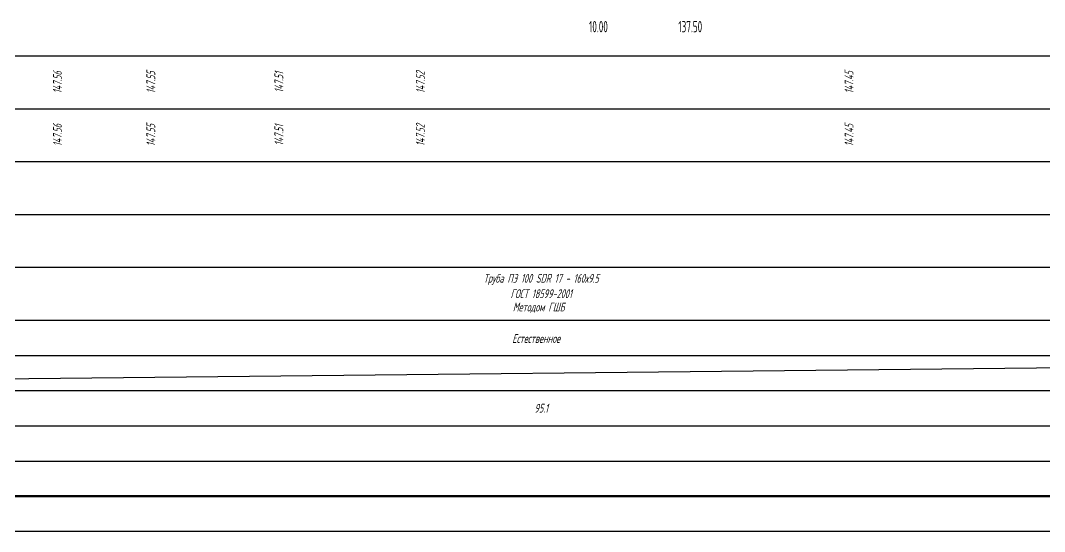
# Model space of a CAD drawing. Header units: metres. Extents: x -30 to 2050, y -904 to 400.
# Drawn here: x 524.7 to 815.4, y -467.1 to -322.1 of the extents above; entities that cross this region are included whole.
import ezdxf
from ezdxf.enums import TextEntityAlignment as Align

# ---------------------------------------------------------------- set-up
doc = ezdxf.new("R2010")
doc.units = ezdxf.units.M
doc.header["$LTSCALE"] = 0.2
doc.layers.add('МГТ_ИГ_Геология', color=252, linetype='Continuous')
doc.layers.add('Таблица', color=7, linetype='Continuous')
doc.styles.get("Standard").update_dxf_attribs({"font": 'SPDS.shx', "width": 0.7, "oblique": 15, "height": 3})
doc.styles.add('Стиль Simplex', font='simplex.shx')

msp = doc.modelspace()

# ---------------------------------------------------------------- linework, layer by layer
msp.add_lwpolyline([(1456, -467.11285), (-30, -467.11285), (-30, -47.11285), (1456, -47.11285)], close=True)
at = {"color": 7, "linetype": 'Continuous', "lineweight": 50}
msp.add_lwpolyline([(-10, -52.11285), (1451, -52.11285), (1451, -457.11285), (-10, -457.11285)], close=True, dxfattribs=at)
at = {"layer": 'Таблица'}
for p, q in [((86.09428, -332.11285), (1226.45163, -332.11285)), ((86.09428, -347.11285), (1226.45163, -347.11285)), ((86.09428, -362.11285), (1226.45163, -362.11285)), ((86.09428, -377.11285), (1226.45163, -377.11285)), ((86.09428, -392.11285), (1226.45163, -392.11285)), ((86.09428, -407.11285), (1226.45163, -407.11285)), ((86.09428, -417.11285), (1226.45163, -417.11285)), ((196.94375, -427.11285), (1148.12256, -417.11285)), ((86.09428, -427.11285), (1226.45163, -427.11285)), ((86.09428, -437.11285), (1226.45163, -437.11285)), ((86.09428, -447.11285), (1226.45163, -447.11285))]:
    msp.add_line(p, q, dxfattribs=at)

# ---------------------------------------------------------------- texts
at = {"layer": 'МГТ_ИГ_Геология', "lineweight": 25, "style": 'Стиль Simplex', "width": 0.5625}
msp.add_text('10.00', height=3.2, dxfattribs=at).set_placement((691.4486, -322.21188), align=Align.TOP_RIGHT)
msp.add_text('137.50', height=3.2, dxfattribs=at).set_placement((711.4486, -322.21188), align=Align.TOP_LEFT)
at = {"layer": 'Таблица', "oblique": 15.0000004, "width": 0.7}
for s, p in [('147.56', (535.22432, -339.61285)), ('147.55', (561.74095, -339.61285)), ('147.51', (598.08208, -339.61285)), ('147.52', (638.23909, -339.61285)), ('147.45', (759.90538, -339.61285)), ('147.56', (535.22432, -354.61285)), ('147.55', (561.74095, -354.61285)), ('147.52', (638.23909, -354.61285)), ('147.45', (759.90538, -354.61285)), ('147.51', (598.08208, -354.61285))]:
    msp.add_text(s, height=2.5, rotation=90.0000025, dxfattribs=at).set_placement(p, align=Align.MIDDLE_CENTER)
msp.add_text('Труба ПЭ 100 SDR 17 - 160х9.5', height=2.5, dxfattribs=at).set_placement((672.53316, -396.48785), align=Align.CENTER)
for s, p in [('ГОСТ 18599-2001', (672.53316, -399.61285)), ('Методом ГШБ', (671.82054, -403.39565)), ('Естественное', (671.08729, -412.32453)), ('95.1', (672.53316, -432.11285))]:
    msp.add_text(s, height=2.5, dxfattribs=at).set_placement(p, align=Align.MIDDLE_CENTER)

doc.saveas('drawing.dxf')
